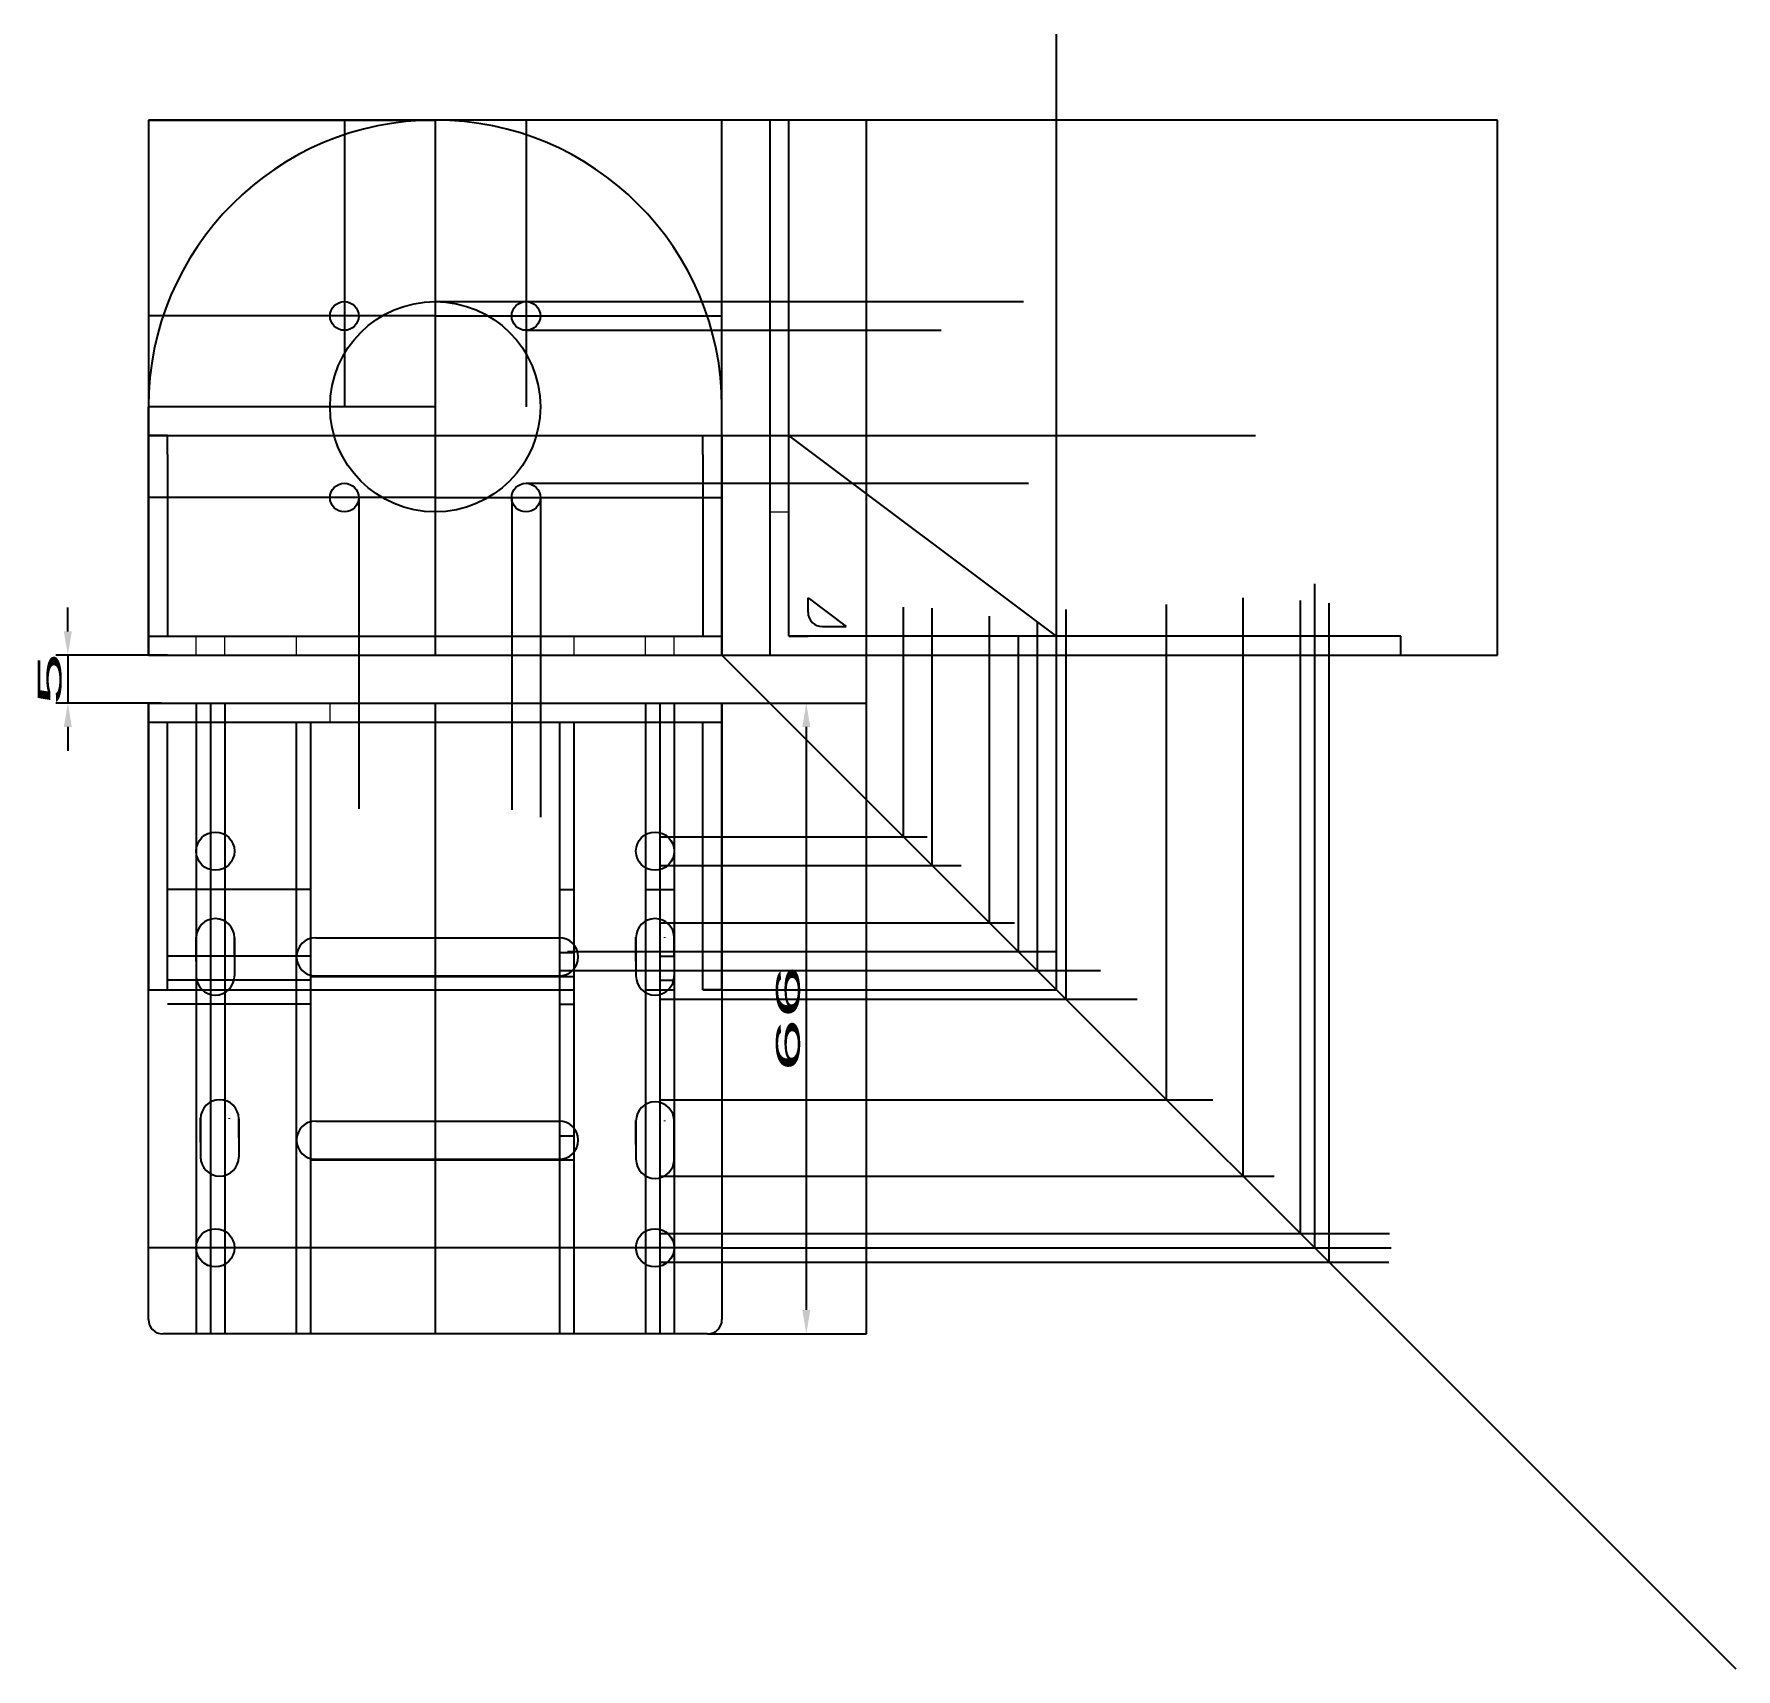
# Model space of a CAD drawing. Header units: millimetres. Extents: x 112843 to 136459, y 32134 to 44124.
# Drawn here: x 120690.1 to 120868.1, y 36479.6 to 36650.7 of the extents above; entities that cross this region are included whole.
import ezdxf

# ---------------------------------------------------------------- set-up
doc = ezdxf.new("R2010")
doc.units = ezdxf.units.MM
doc.layers.add('blue', color=2, linetype='Continuous', lineweight=25)
doc.layers.add('RED', color=1, linetype='Continuous', lineweight=5)
doc.layers.add('green', color=3, linetype='Continuous')
doc.styles.get("Standard").update_dxf_attribs({"font": '', "width": 3, "height": 1.5})
doc.styles.get('Standard').set_extended_font_data('Bahnschrift')
doc.dimstyles.new('ISO-25', dxfattribs={"dimtxt": 2.5, "dimasz": 2.5, "dimexe": 1.25, "dimexo": 0.625, "dimtad": 1, "dimtxsty": 'Standard', "dimcen": 2.5, "dimadec": 0, "dimazin": 0, "dimtfac": 1, "dimtmove": 0, "dimatfit": 3, "dimfxl": 1, "dimarcsym": 0})

# ---------------------------------------------------------------- blocks, each defined once
blk = doc.blocks.new('*D1')
at = {"layer": 'Defpoints', "color": 0, "transparency": 16777216}
for p in [(120762.07, 36580.68), (120762.07, 36514.68), (120770.89, 36514.68)]:
    blk.add_point(p, dxfattribs=at)
at = {"layer": 'green', "color": 0, "lineweight": -2, "transparency": 16777216}
for p, q in [((120762.7, 36580.68), (120772.14, 36580.68)), ((120770.89, 36578.18), (120770.89, 36517.18)), ((120762.7, 36514.68), (120772.14, 36514.68))]:
    blk.add_line(p, q, dxfattribs=at)
at = {"layer": 'green', "color": 0, "transparency": 16777216}
for points in [[(120770.48, 36578.18), (120771.31, 36578.18), (120770.89, 36580.68)], [(120770.48, 36517.18), (120771.31, 36517.18), (120770.89, 36514.68)]]:
    blk.add_solid(points, dxfattribs=at)
at = {"layer": 'green', "color": 0, "transparency": 16777216, "insert": (120768.99, 36547.68), "char_height": 2.5, "attachment_point": 5, "rotation": 90}
blk.add_mtext('66', dxfattribs=at)
blk = doc.blocks.new('*D2')
at = {"layer": 'Defpoints', "color": 0, "transparency": 16777216}
for p in [(120704.07, 36585.68), (120693.65, 36580.68), (120704.07, 36580.68)]:
    blk.add_point(p, dxfattribs=at)
at = {"layer": 'green', "color": 0, "lineweight": -2, "transparency": 16777216}
for p, q in [((120693.65, 36588.18), (120693.65, 36590.68)), ((120703.45, 36585.68), (120692.4, 36585.68)), ((120693.65, 36585.68), (120693.65, 36580.68)), ((120703.45, 36580.68), (120692.4, 36580.68)), ((120693.65, 36578.18), (120693.65, 36575.68))]:
    blk.add_line(p, q, dxfattribs=at)
at = {"layer": 'green', "color": 0, "transparency": 16777216}
for points in [[(120693.23, 36588.18), (120694.06, 36588.18), (120693.65, 36585.68)], [(120693.23, 36578.18), (120694.06, 36578.18), (120693.65, 36580.68)]]:
    blk.add_solid(points, dxfattribs=at)
at = {"layer": 'green', "color": 0, "transparency": 16777216, "insert": (120691.75, 36583.18), "char_height": 2.5, "attachment_point": 5, "rotation": 90}
blk.add_mtext('5', dxfattribs=at)

msp = doc.modelspace()

# ---------------------------------------------------------------- linework, layer by layer
at = {"layer": 'blue'}
for p, q in [((120767.074, 36641.685), (120767.074, 36585.685)), ((120769.074, 36641.685), (120767.074, 36641.685)), ((120769.074, 36587.685), (120769.074, 36641.685)), ((120702.074, 36608.685), (120702.074, 36611.685)), ((120762.074, 36608.685), (120762.074, 36611.685)), ((120702.074, 36606.685), (120702.074, 36608.685)), ((120704.074, 36608.685), (120702.074, 36608.685)), ((120704.074, 36606.685), (120704.074, 36608.685)), ((120760.074, 36606.685), (120760.074, 36608.685)), ((120760.074, 36608.685), (120762.074, 36608.685)), ((120762.074, 36608.685), (120762.074, 36606.685)), ((120762.074, 36585.685), (120762.074, 36608.685)), ((120762.074, 36608.685), (120762.074, 36585.685)), ((120762.074, 36585.685), (120762.074, 36608.685)), ((120797.074, 36587.685), (120769.074, 36608.685)), ((120702.074, 36585.685), (120702.074, 36606.685)), ((120702.074, 36606.685), (120702.074, 36606.685)), ((120704.074, 36606.685), (120704.074, 36587.685)), ((120760.074, 36606.685), (120760.074, 36587.685)), ((120762.074, 36585.685), (120762.074, 36606.685)), ((120771.074, 36590.185), (120771.074, 36591.685)), ((120771.074, 36591.685), (120775.074, 36588.685)), ((120772.574, 36588.685), (120775.074, 36588.685)), ((120702.074, 36585.685), (120702.074, 36587.685)), ((120702.074, 36587.685), (120762.074, 36587.685)), ((120833.074, 36587.685), (120769.074, 36587.685)), ((120769.074, 36587.685), (120771.074, 36587.685)), ((120833.074, 36585.685), (120833.074, 36587.685)), ((120704.074, 36585.685), (120702.074, 36585.685)), ((120704.074, 36585.685), (120704.074, 36585.685)), ((120704.074, 36585.685), (120760.074, 36585.685)), ((120760.074, 36585.685), (120762.074, 36585.685)), ((120767.074, 36585.685), (120833.074, 36585.685)), ((120702.074, 36580.685), (120762.074, 36580.685)), ((120702.074, 36516.185), (120702.074, 36580.685)), ((120702.074, 36580.685), (120702.074, 36578.685)), ((120762.074, 36580.685), (120762.074, 36516.185)), ((120762.074, 36578.685), (120762.074, 36580.685)), ((120702.074, 36578.685), (120762.074, 36578.685)), ((120704.074, 36550.685), (120704.074, 36578.685)), ((120760.074, 36550.685), (120760.074, 36578.685)), ((120762.074, 36550.685), (120762.074, 36578.685)), ((120707.074, 36553.685), (120707.074, 36556.185)), ((120707.074, 36554.129), (120707.074, 36556.129)), ((120707.074, 36556.129), (120707.074, 36552.129)), ((120710.074, 36556.185), (120710.074, 36556.129)), ((120711.074, 36554.129), (120711.074, 36556.129)), ((120711.074, 36556.129), (120711.074, 36552.129)), ((120719.574, 36556.129), (120745.03, 36556.129)), ((120753.074, 36553.685), (120753.074, 36556.185)), ((120753.074, 36554.129), (120753.074, 36556.129)), ((120753.074, 36556.129), (120753.074, 36552.129)), ((120756.074, 36556.185), (120756.074, 36556.129)), ((120757.074, 36554.129), (120757.074, 36556.129)), ((120757.074, 36556.129), (120757.074, 36552.129)), ((120719.574, 36552.129), (120745.03, 36552.129)), ((120702.074, 36550.685), (120704.074, 36550.685)), ((120762.074, 36550.685), (120760.074, 36550.685)), ((120707.531, 36534.741), (120707.531, 36537.241)), ((120707.531, 36535.185), (120707.531, 36537.185)), ((120707.531, 36537.185), (120707.531, 36533.185)), ((120710.531, 36537.241), (120710.531, 36537.185)), ((120711.531, 36535.185), (120711.531, 36537.185)), ((120711.531, 36537.185), (120711.531, 36533.185)), ((120719.574, 36536.948), (120745.03, 36536.948)), ((120753.074, 36534.504), (120753.074, 36537.004)), ((120753.074, 36534.948), (120753.074, 36536.948)), ((120753.074, 36536.948), (120753.074, 36532.948)), ((120756.074, 36537.004), (120756.074, 36536.948)), ((120757.074, 36532.685), (120757.074, 36537.685)), ((120757.074, 36534.948), (120757.074, 36536.948)), ((120757.074, 36536.948), (120757.074, 36532.948)), ((120719.574, 36532.948), (120745.03, 36532.948)), ((120760.574, 36514.685), (120703.574, 36514.685))]:
    msp.add_line(p, q, dxfattribs=at)
for centre, radius in [((120732.074, 36611.685), 11), ((120722.574, 36621.185), 1.5), ((120741.574, 36621.185), 1.5), ((120722.574, 36602.185), 1.5), ((120741.574, 36602.185), 1.5), ((120709.074, 36565.185), 2), ((120755.074, 36565.185), 2), ((120709.074, 36523.685), 2), ((120755.074, 36523.685), 2)]:
    msp.add_circle(centre, radius, dxfattribs=at)
for centre, radius, start, end in [((120732.074, 36611.685), 30, 0, 180), ((120772.574, 36590.185), 1.5, 180, 270), ((120709.074, 36556.129), 2, 0, 180), ((120755.074, 36556.129), 2, 0, 180), ((120719.574, 36554.129), 2, 90, 270), ((120745.03, 36554.129), 2, 270, 90), ((120709.074, 36552.129), 2, 180, 0), ((120755.074, 36552.129), 2, 180, 0), ((120709.531, 36537.185), 2, 0, 180), ((120755.074, 36536.948), 2, 0, 180), ((120719.574, 36534.948), 2, 90, 270), ((120745.03, 36534.948), 2, 270, 90), ((120709.531, 36533.185), 2, 180, 0), ((120755.074, 36532.948), 2, 180, 0), ((120703.574, 36516.185), 1.5, 180, 270), ((120760.574, 36516.185), 1.5, 270, 0)]:
    msp.add_arc(centre, radius, start, end, dxfattribs=at)
at = {"layer": 'green'}
for p, q in [((120797.074, 36550.685), (120797.074, 36650.685)), ((120702.074, 36641.685), (120702.074, 36585.685)), ((120762.074, 36641.685), (120702.074, 36641.685)), ((120702.074, 36641.685), (120702.074, 36615.685)), ((120702.074, 36641.685), (120732.074, 36641.685)), ((120722.574, 36641.685), (120722.574, 36611.685)), ((120732.074, 36641.685), (120732.074, 36615.685)), ((120732.074, 36641.685), (120732.074, 36611.685)), ((120741.574, 36641.685), (120741.574, 36611.685)), ((120762.074, 36585.685), (120762.074, 36641.685)), ((120777.191, 36641.685), (120762.074, 36641.685)), ((120777.191, 36514.685), (120777.191, 36641.685)), ((120843.191, 36641.685), (120777.191, 36641.685)), ((120843.191, 36585.685), (120843.191, 36641.685)), ((120732.074, 36622.685), (120793.6, 36622.685)), ((120732.074, 36621.185), (120702.074, 36621.185)), ((120732.074, 36621.185), (120762.074, 36621.185)), ((120741.574, 36619.685), (120785.018, 36619.685)), ((120732.074, 36611.685), (120702.074, 36611.685)), ((120732.074, 36611.685), (120732.074, 36585.685)), ((120702.074, 36608.685), (120762.074, 36608.685)), ((120762.074, 36608.685), (120817.883, 36608.685)), ((120741.574, 36603.685), (120794.125, 36603.685)), ((120732.074, 36602.185), (120702.074, 36602.185)), ((120724.074, 36602.185), (120724.074, 36569.605)), ((120732.074, 36602.185), (120762.074, 36602.185)), ((120740.074, 36602.185), (120740.074, 36569.496)), ((120743.074, 36602.185), (120743.074, 36568.73)), ((120824.074, 36523.685), (120824.074, 36593.154)), ((120781.074, 36566.685), (120781.074, 36590.734)), ((120784.074, 36563.685), (120784.074, 36590.597)), ((120798.074, 36549.685), (120798.074, 36590.461)), ((120808.574, 36539.185), (120808.574, 36591.006)), ((120816.574, 36531.185), (120816.574, 36591.688)), ((120822.574, 36525.185), (120822.574, 36591.415)), ((120825.574, 36522.185), (120825.574, 36591.143)), ((120790.074, 36557.685), (120790.074, 36589.779)), ((120795.074, 36552.685), (120795.074, 36589.185)), ((120793.074, 36554.685), (120793.074, 36587.685)), ((120702.074, 36585.685), (120762.074, 36585.685)), ((120762.074, 36585.685), (120777.191, 36585.685)), ((120762.074, 36585.685), (120868.14, 36479.619)), ((120777.191, 36585.685), (120843.191, 36585.685)), ((120707.074, 36580.685), (120707.074, 36514.685)), ((120708.574, 36580.685), (120708.574, 36514.685)), ((120710.074, 36580.685), (120710.074, 36514.685)), ((120732.074, 36580.685), (120732.074, 36514.685)), ((120754.074, 36580.685), (120754.074, 36514.685)), ((120755.574, 36580.685), (120755.574, 36514.685)), ((120757.074, 36580.685), (120757.074, 36514.685)), ((120762.074, 36580.685), (120777.191, 36580.685)), ((120702.074, 36578.685), (120702.074, 36550.685)), ((120717.574, 36514.685), (120717.574, 36578.685)), ((120719.074, 36514.685), (120719.074, 36578.685)), ((120745.074, 36578.685), (120745.074, 36514.685)), ((120746.574, 36578.685), (120746.574, 36514.685)), ((120755.574, 36566.685), (120783.535, 36566.685)), ((120755.574, 36563.685), (120787.083, 36563.685)), ((120719.074, 36561.185), (120704.074, 36561.185)), ((120745.074, 36561.185), (120746.574, 36561.185)), ((120754.074, 36561.185), (120757.074, 36561.185)), ((120755.574, 36557.685), (120792.677, 36557.685)), ((120719.074, 36554.185), (120704.074, 36554.185)), ((120745.074, 36554.572), (120746.574, 36554.572)), ((120745.907, 36554.685), (120797.074, 36554.685)), ((120755.574, 36554.185), (120757.074, 36554.185)), ((120719.074, 36551.685), (120704.074, 36551.685)), ((120719.074, 36552.072), (120745.074, 36552.072)), ((120745.074, 36552.685), (120801.682, 36552.685)), ((120745.074, 36552.072), (120746.574, 36552.072)), ((120755.574, 36551.685), (120757.074, 36551.685)), ((120702.074, 36550.685), (120746.574, 36550.685)), ((120754.074, 36550.685), (120757.074, 36550.685)), ((120755.574, 36549.685), (120805.503, 36549.685)), ((120760.074, 36550.685), (120762.074, 36550.685)), ((120762.074, 36550.685), (120797.074, 36550.685)), ((120719.074, 36549.185), (120704.074, 36549.185)), ((120745.074, 36549.185), (120746.574, 36549.185)), ((120755.574, 36539.185), (120813.416, 36539.185)), ((120745.074, 36535.391), (120746.574, 36535.391)), ((120719.074, 36532.891), (120745.074, 36532.891)), ((120745.074, 36532.891), (120746.574, 36532.891)), ((120755.574, 36531.185), (120819.829, 36531.185)), ((120755.574, 36525.185), (120755.574, 36525.185)), ((120755.574, 36525.185), (120831.902, 36525.185)), ((120762.074, 36523.685), (120702.074, 36523.685)), ((120762.074, 36523.685), (120832.081, 36523.685)), ((120755.574, 36522.185), (120831.834, 36522.185)), ((120760.574, 36514.685), (120777.191, 36514.685))]:
    msp.add_line(p, q, dxfattribs=at)
at = {"layer": 'RED'}
for p, q in [((120767.074, 36622.685), (120769.074, 36622.685)), ((120767.074, 36619.685), (120769.074, 36619.685)), ((120767.074, 36603.685), (120769.074, 36603.685)), ((120767.074, 36600.685), (120769.074, 36600.685)), ((120707.074, 36585.685), (120707.074, 36587.685)), ((120710.074, 36585.685), (120710.074, 36587.685)), ((120717.574, 36585.685), (120717.574, 36587.685)), ((120746.574, 36587.685), (120746.574, 36585.685)), ((120754.074, 36585.685), (120754.074, 36587.685)), ((120757.074, 36585.685), (120757.074, 36587.685)), ((120781.074, 36587.685), (120781.074, 36585.685)), ((120784.074, 36587.685), (120784.074, 36585.685)), ((120790.074, 36587.685), (120790.074, 36585.685)), ((120793.074, 36587.685), (120793.074, 36585.685)), ((120795.074, 36587.685), (120795.074, 36585.685)), ((120798.074, 36587.685), (120798.074, 36585.685)), ((120808.574, 36587.685), (120808.574, 36585.685)), ((120816.574, 36587.685), (120816.574, 36585.685)), ((120822.574, 36587.685), (120822.574, 36585.685)), ((120825.574, 36587.685), (120825.574, 36585.685)), ((120721.074, 36578.685), (120721.074, 36580.685)), ((120724.074, 36580.685), (120724.074, 36578.685)), ((120740.074, 36580.685), (120740.074, 36578.685)), ((120743.074, 36580.685), (120743.074, 36580.685)), ((120743.074, 36580.685), (120743.074, 36578.685)), ((120721.074, 36578.685), (120721.074, 36578.685))]:
    msp.add_line(p, q, dxfattribs=at)

# ---------------------------------------------------------------- dimensions: what is measured, and where the dimension line sits
at = {"layer": 'green'}
for base, p1, p2, picture, middle in [((120693.648, 36580.685), (120704.074, 36585.685), (120704.074, 36580.685), '*D2', (120691.751, 36583.185)), ((120770.892, 36514.685), (120762.074, 36580.685), (120762.074, 36514.685), '*D1', (120768.99, 36547.685))]:
    dim = msp.add_linear_dim(base=base, p1=p1, p2=p2, angle=90, dimstyle='ISO-25', dxfattribs=at)
    dim.commit()
    dim.dimension.update_dxf_attribs({"geometry": picture, "text_midpoint": middle})

doc.saveas('drawing.dxf')
